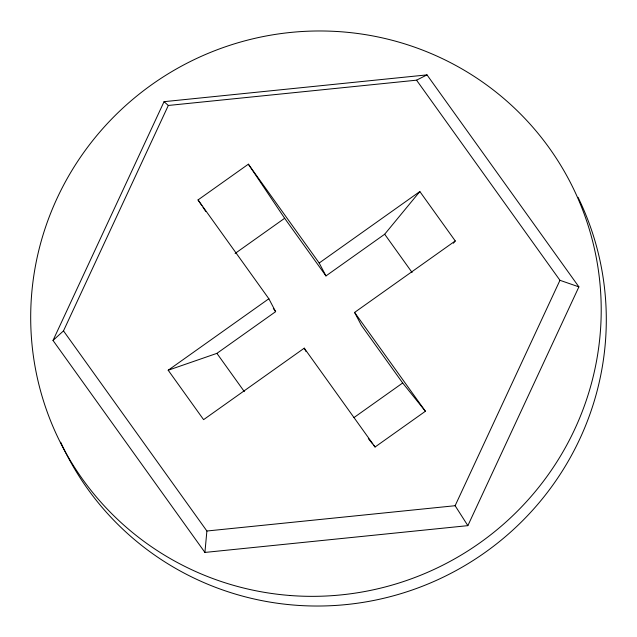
<?xml version="1.0" encoding="UTF-8"?>
<svg xmlns="http://www.w3.org/2000/svg" width="637" height="637" viewBox="0 0 637 637"><rect width="100%" height="100%" fill="white"/><g stroke="black" fill="none" stroke-linecap="round" stroke-linejoin="round"><path stroke-width="0.96" d="M204.915 552.43L206.89 531.011L63.493 330.882L168.319 105.463L416.558 80.174L427.005 74.887L578.898 286.873L467.861 525.644L204.915 552.43L53.014 340.453L164.059 101.673L427.005 74.887M467.861 525.644L455.121 505.714L559.955 280.304L416.558 80.174M201.889 205.663L198.035 199.93L248.366 164.187L284.651 218.276L325.961 275.925L384.684 234.225L419.847 191.538L455.256 240.945L453.369 243.238M53.014 340.453L63.493 330.882M235.117 253.446L284.651 218.276M455.256 240.945L354.594 312.425L425.405 411.255L375.074 446.999L304.263 348.168L203.601 419.648L168.192 370.232L268.854 298.753L198.035 199.93M325.961 275.925L319.185 263.017L419.847 191.538M168.192 370.232L216.914 353.36L275.63 311.66L268.854 298.753M353.941 417.593L402.68 382.988L425.405 411.255M206.89 531.011L455.121 505.714M559.955 280.304L578.898 286.873M164.059 101.673L168.319 105.463M368.321 438.59L372.621 443.941M373.847 445.47L375.074 446.999M384.684 234.225L412.091 272.485M248.366 164.187L319.185 263.017M402.68 382.988L361.37 325.34L354.594 312.425M273.337 308.459L275.63 311.66M216.914 353.36L244.321 391.612M202.988 207.304L205.735 211.396M304.263 348.168L306.071 351.608M578.03 197.311A286.236 281.705 -27.7 0 1 441.242 578.125A286.236 281.705 -27.7 0 1 60.682 442.221M289.708 595.468A286.236 281.705 -27.7 0 0 575.076 192.087A286.236 281.705 -27.7 0 0 83.089 153.421A286.236 281.705 -27.7 0 0 289.708 595.468"/></g></svg>
